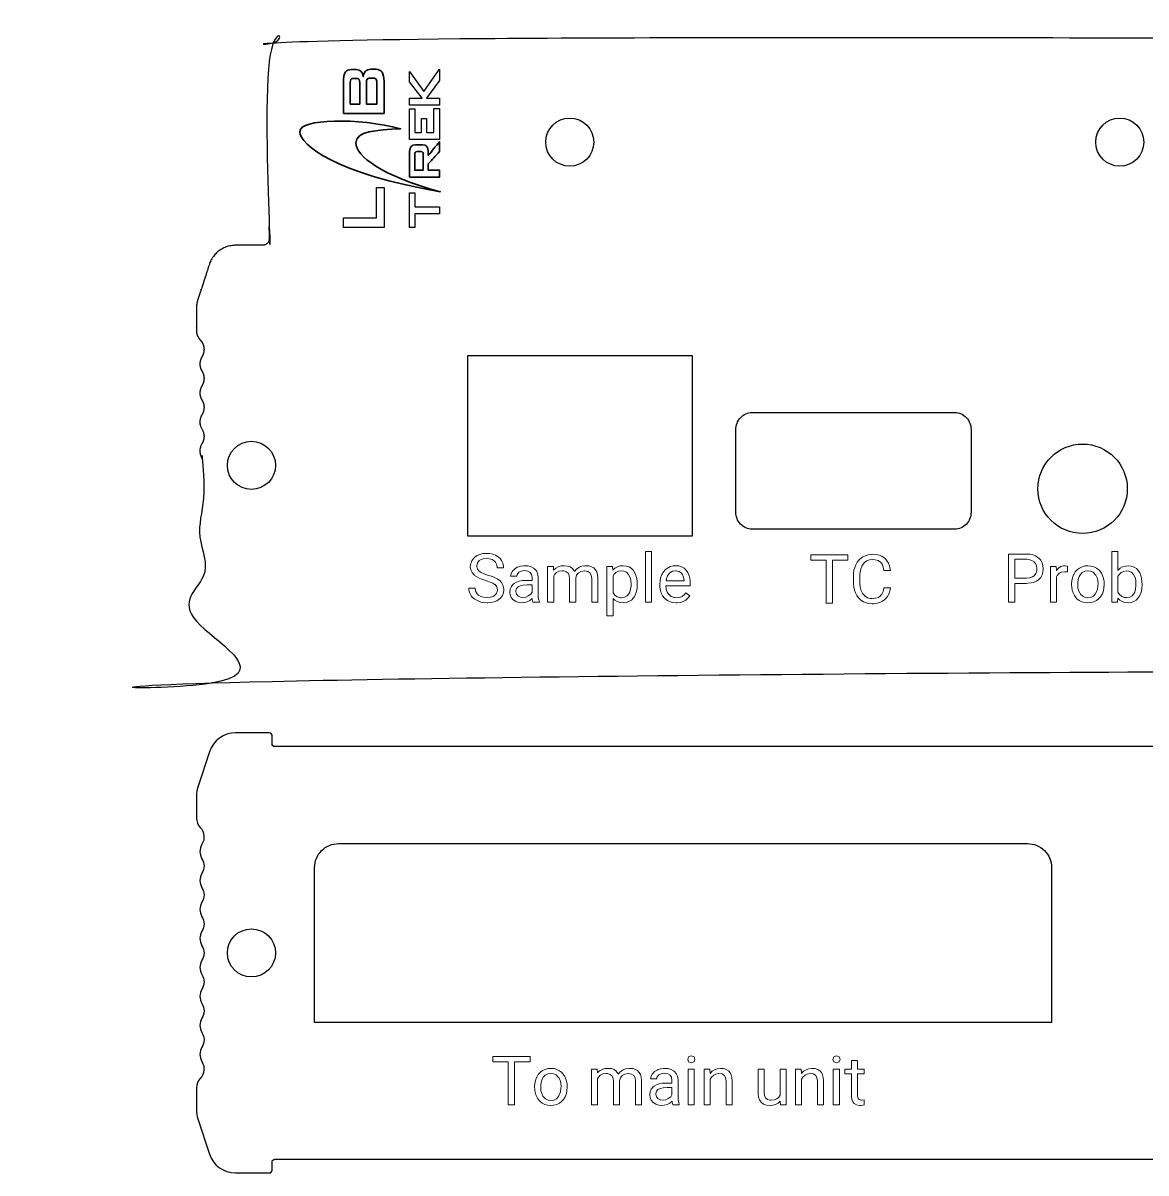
# Model space of a CAD drawing. Header units: millimetres. Extents: x -12 to 295, y 0 to 121.
# Drawn here: x -12.4 to 69.3, y 0.2 to 83.8 of the extents above; entities that cross this region are included whole.
import ezdxf

# ---------------------------------------------------------------- set-up
doc = ezdxf.new("R2010")
doc.units = ezdxf.units.MM
doc.layers.add('INCISIONI', color=3, linetype='Continuous')
doc.layers.add('TAGLIO', color=1, linetype='Continuous')

msp = doc.modelspace()

# ---------------------------------------------------------------- linework, layer by layer
at = {"layer": 'INCISIONI'}
for p, q in [((13.833, 77.264), (13.833, 77.264)), ((17.051, 74.49), (17.051, 74.49)), ((16.069, 74.262), (16.069, 74.262)), ((17.872, 72.628), (17.872, 72.628))]:
    msp.add_line(p, q, dxfattribs=at)
for points in [[(17.872, 77.852), (15.698, 77.852), (15.698, 78.362), (16.604, 78.362), (15.698, 79.566), (15.698, 80.299), (16.722, 78.859), (17.872, 80.476), (17.872, 79.663), (16.916, 78.362), (17.872, 78.362), (17.872, 77.852)], [(17.872, 75.374), (15.698, 75.374), (15.698, 77.598), (16.069, 77.598), (16.069, 75.88), (16.553, 75.88), (16.553, 76.882), (16.924, 76.882), (16.924, 75.88), (17.463, 75.88), (17.463, 77.619), (17.872, 77.619), (17.872, 75.374)], [(13.833, 68.977), (10.892, 68.977), (10.892, 69.661), (13.28, 69.661), (13.28, 71.867), (13.833, 71.867), (13.833, 68.977)], [(16.086, 70.478), (17.872, 70.478), (17.872, 69.972), (16.086, 69.972), (16.086, 68.974), (15.698, 68.974), (15.698, 71.48), (16.086, 71.48), (16.086, 70.478)]]:
    msp.add_lwpolyline(points, close=True, dxfattribs=at)
at = {"layer": 'INCISIONI', "color": 3, "lineweight": 0}
for points in [[(21.241, 43.291), (21.297, 43.273), (21.552, 43.189), (21.752, 43.102), (21.895, 43.015), (21.909, 43.003), (22.034, 42.835), (22.075, 42.614), (22.075, 42.579), (22.02, 42.37), (21.88, 42.208), (21.773, 42.144), (21.572, 42.08), (21.323, 42.059), (21.32, 42.059), (21.079, 42.08), (20.87, 42.141), (20.695, 42.245), (20.597, 42.341), (20.495, 42.524), (20.46, 42.745), (19.998, 42.745), (20.007, 42.603), (20.062, 42.391), (20.167, 42.199), (20.274, 42.071), (20.443, 41.935), (20.649, 41.821), (20.669, 41.813), (20.875, 41.74), (21.093, 41.696), (21.323, 41.682), (21.387, 41.682), (21.628, 41.705), (21.845, 41.755), (22.04, 41.833), (22.208, 41.94), (22.31, 42.03), (22.438, 42.202), (22.513, 42.396), (22.54, 42.62), (22.54, 42.664), (22.505, 42.887), (22.42, 43.085), (22.391, 43.131), (22.249, 43.291), (22.057, 43.43), (22.014, 43.453), (21.837, 43.541), (21.622, 43.622), (21.375, 43.7), (21.363, 43.7), (21.105, 43.785), (20.904, 43.875), (20.756, 43.97), (20.623, 44.127), (20.573, 44.333), (20.576, 44.377), (20.631, 44.589), (20.765, 44.749), (20.855, 44.807), (21.053, 44.877), (21.297, 44.9), (21.491, 44.885), (21.7, 44.827), (21.866, 44.717), (21.944, 44.635), (22.037, 44.447), (22.069, 44.217), (22.534, 44.217), (22.525, 44.339), (22.476, 44.554), (22.38, 44.755), (22.296, 44.868), (22.136, 45.019), (21.941, 45.138), (21.747, 45.216), (21.532, 45.263), (21.297, 45.277), (21.259, 45.277), (21.021, 45.257), (20.803, 45.205), (20.611, 45.123), (20.44, 45.01), (20.335, 44.911), (20.21, 44.737), (20.135, 44.543), (20.109, 44.325), (20.109, 44.287), (20.144, 44.072), (20.234, 43.88), (20.379, 43.712), (20.422, 43.674), (20.576, 43.564), (20.762, 43.465), (20.986, 43.372)], [(33.294, 45.423), (32.849, 45.423), (32.849, 41.731), (33.294, 41.731), (33.294, 41.731)], [(44.864, 45.158), (44.864, 44.781), (45.985, 44.781), (45.985, 41.659), (46.444, 41.659), (46.444, 44.781), (47.568, 44.781), (47.568, 45.158)], [(50.132, 42.498), (50.045, 42.303), (49.926, 42.164), (49.787, 42.074), (49.583, 42.01), (49.334, 41.987), (49.2, 41.996), (48.994, 42.054), (48.817, 42.164), (48.668, 42.324), (48.637, 42.37), (48.546, 42.547), (48.483, 42.751), (48.445, 42.977), (48.43, 43.23), (48.43, 43.573), (48.433, 43.686), (48.456, 43.933), (48.506, 44.15), (48.581, 44.339), (48.683, 44.502), (48.779, 44.609), (48.95, 44.731), (49.148, 44.804), (49.374, 44.83), (49.56, 44.816), (49.769, 44.752), (49.938, 44.641), (49.943, 44.635), (50.057, 44.484), (50.144, 44.284), (50.196, 44.034), (50.661, 44.034), (50.649, 44.13), (50.597, 44.36), (50.516, 44.563), (50.408, 44.743), (50.269, 44.897), (50.205, 44.949), (50.033, 45.062), (49.836, 45.144), (49.618, 45.19), (49.374, 45.208), (49.261, 45.202), (49.034, 45.17), (48.828, 45.106), (48.637, 45.01), (48.555, 44.955), (48.393, 44.813), (48.256, 44.641), (48.143, 44.441), (48.067, 44.255), (48.012, 44.046), (47.977, 43.822), (47.969, 43.581), (47.969, 43.244), (47.974, 43.053), (48.003, 42.817), (48.053, 42.6), (48.128, 42.399), (48.224, 42.219), (48.343, 42.054), (48.366, 42.028), (48.523, 41.876), (48.698, 41.76), (48.892, 41.676), (49.104, 41.627), (49.334, 41.609), (49.456, 41.615), (49.688, 41.644), (49.9, 41.702), (50.086, 41.792), (50.251, 41.914), (50.312, 41.969), (50.443, 42.132), (50.545, 42.318), (50.617, 42.53), (50.661, 42.768), (50.196, 42.768), (50.193, 42.751)], [(61.113, 43.178), (61.299, 43.262), (61.458, 43.372), (61.595, 43.523), (61.697, 43.706), (61.755, 43.915), (61.775, 44.156), (61.755, 44.38), (61.694, 44.589), (61.592, 44.772), (61.45, 44.932), (61.389, 44.984), (61.217, 45.089), (61.02, 45.164), (60.796, 45.21), (60.549, 45.225), (59.26, 45.225), (59.26, 41.725), (59.722, 41.725), (59.722, 43.096), (60.544, 43.096), (60.654, 43.099), (60.898, 43.125)], [(68.164, 41.699), (68.365, 41.766), (68.539, 41.879), (68.693, 42.042), (68.757, 42.135), (68.847, 42.318), (68.914, 42.521), (68.951, 42.748), (68.966, 42.998), (68.966, 43.035), (68.96, 43.21), (68.931, 43.448), (68.879, 43.663), (68.8, 43.851), (68.696, 44.017), (68.553, 44.168), (68.379, 44.284), (68.179, 44.351), (67.952, 44.374), (67.749, 44.357), (67.543, 44.296), (67.363, 44.191), (67.209, 44.04), (67.209, 45.42), (66.764, 45.42), (66.764, 41.725), (67.174, 41.725), (67.194, 42.028), (67.342, 41.874), (67.52, 41.766), (67.723, 41.699), (67.955, 41.679)], [(24.053, 44.02), (24.288, 43.985), (24.456, 43.883), (24.555, 43.735), (24.596, 43.512), (24.596, 43.308), (24.163, 43.308), (24.134, 43.308), (23.881, 43.291), (23.655, 43.247), (23.46, 43.18), (23.298, 43.085), (23.231, 43.029), (23.094, 42.87), (23.013, 42.675), (22.987, 42.452), (23.01, 42.263), (23.091, 42.068), (23.234, 41.9), (23.248, 41.888), (23.425, 41.775), (23.629, 41.705), (23.864, 41.682), (24.038, 41.696), (24.241, 41.755), (24.43, 41.856), (24.604, 42.004), (24.613, 41.929), (24.665, 41.731), (25.133, 41.731), (25.133, 41.769), (25.095, 41.874), (25.055, 42.086), (25.04, 42.338), (25.04, 43.535), (25.04, 43.578), (24.999, 43.805), (24.912, 43.997), (24.776, 44.156), (24.709, 44.209), (24.532, 44.304), (24.317, 44.36), (24.073, 44.38), (23.983, 44.377), (23.759, 44.342), (23.553, 44.272), (23.524, 44.261), (23.329, 44.139), (23.178, 43.988), (23.08, 43.816), (23.039, 43.61), (23.486, 43.61), (23.51, 43.729), (23.646, 43.901), (23.817, 43.988), (24.047, 44.02)], [(26.504, 44.296), (26.324, 44.191), (26.167, 44.043), (26.155, 44.331), (25.734, 44.331), (25.734, 41.731), (26.178, 41.731), (26.178, 43.631), (26.234, 43.735), (26.373, 43.883), (26.553, 43.973), (26.777, 44.002), (26.893, 43.994), (27.085, 43.938), (27.224, 43.828), (27.305, 43.66), (27.331, 43.433), (27.331, 41.731), (27.779, 41.731), (27.779, 43.456), (27.782, 43.468), (27.843, 43.686), (27.97, 43.854), (27.973, 43.86), (28.156, 43.968), (28.38, 44.002), (28.409, 44.002), (28.647, 43.965), (28.807, 43.866), (28.813, 43.86), (28.905, 43.689), (28.935, 43.448), (28.935, 41.731), (29.379, 41.731), (29.379, 43.474), (29.379, 43.491), (29.356, 43.726), (29.3, 43.927), (29.208, 44.089), (29.086, 44.217), (28.926, 44.307), (28.734, 44.362), (28.511, 44.38), (28.441, 44.377), (28.214, 44.342), (28.02, 44.264), (28.008, 44.258), (27.825, 44.127), (27.68, 43.962), (27.657, 44.008), (27.535, 44.171), (27.375, 44.287), (27.177, 44.357), (26.939, 44.38), (26.71, 44.36)], [(31.824, 41.885), (31.975, 42.045), (32.039, 42.138), (32.129, 42.321), (32.193, 42.527), (32.234, 42.754), (32.245, 43.003), (32.245, 43.044), (32.239, 43.221), (32.21, 43.459), (32.158, 43.674), (32.077, 43.863), (31.975, 44.026), (31.836, 44.174), (31.659, 44.287), (31.458, 44.357), (31.232, 44.38), (31.017, 44.36), (30.808, 44.299), (30.631, 44.191), (30.477, 44.043), (30.456, 44.331), (30.05, 44.331), (30.05, 40.729), (30.494, 40.729), (30.494, 41.984), (30.616, 41.871), (30.796, 41.766), (31.002, 41.702), (31.24, 41.682), (31.447, 41.702), (31.647, 41.769)], [(34.45, 41.847), (34.641, 41.755), (34.85, 41.699), (35.083, 41.682), (35.164, 41.685), (35.391, 41.714), (35.594, 41.778), (35.774, 41.879), (35.931, 42.013), (36.064, 42.184), (35.791, 42.396), (35.684, 42.274), (35.507, 42.141), (35.338, 42.074), (35.109, 42.045), (34.926, 42.065), (34.728, 42.144), (34.563, 42.283), (34.554, 42.292), (34.438, 42.463), (34.365, 42.669), (34.336, 42.905), (36.096, 42.905), (36.096, 43.088), (36.093, 43.247), (36.064, 43.488), (36.006, 43.7), (35.925, 43.886), (35.817, 44.046), (35.809, 44.055), (35.655, 44.197), (35.472, 44.299), (35.266, 44.36), (35.028, 44.38), (34.865, 44.368), (34.653, 44.31), (34.455, 44.209), (34.304, 44.092), (34.159, 43.927), (34.04, 43.732), (34.023, 43.695), (33.95, 43.491), (33.906, 43.273), (33.892, 43.041), (33.892, 42.96), (33.898, 42.812), (33.933, 42.582), (33.997, 42.376), (34.095, 42.193), (34.223, 42.03), (34.281, 41.975)], [(60.997, 43.567), (60.796, 43.497), (60.549, 43.474), (59.722, 43.474), (59.722, 44.847), (60.576, 44.847), (60.738, 44.833), (60.947, 44.769), (61.116, 44.653), (61.188, 44.572), (61.281, 44.383), (61.313, 44.153), (61.305, 44.017), (61.241, 43.808), (61.116, 43.648)], [(63.55, 43.927), (63.55, 44.342), (63.352, 44.374), (63.25, 44.368), (63.047, 44.313), (62.876, 44.2), (62.733, 44.026), (62.725, 44.328), (62.295, 44.328), (62.295, 41.725), (62.739, 41.725), (62.739, 43.573), (62.792, 43.674), (62.925, 43.825), (63.105, 43.915), (63.332, 43.944)], [(64.604, 44.304), (64.409, 44.209), (64.258, 44.095), (64.11, 43.933), (63.991, 43.738), (63.976, 43.703), (63.901, 43.5), (63.854, 43.282), (63.84, 43.05), (63.84, 43.018), (63.849, 42.829), (63.886, 42.603), (63.953, 42.396), (64.046, 42.21), (64.171, 42.045), (64.232, 41.981), (64.398, 41.85), (64.586, 41.755), (64.795, 41.696), (65.025, 41.679), (65.24, 41.696), (65.455, 41.752), (65.646, 41.847), (65.8, 41.961), (65.945, 42.123), (66.065, 42.318), (66.076, 42.344), (66.149, 42.544), (66.192, 42.762), (66.207, 42.998), (66.207, 43.029), (66.198, 43.224), (66.163, 43.451), (66.096, 43.657), (66.004, 43.843), (65.882, 44.008), (65.818, 44.072), (65.649, 44.206), (65.46, 44.299), (65.251, 44.357), (65.022, 44.374), (64.819, 44.36)], [(31.458, 43.898), (31.615, 43.747), (31.647, 43.7), (31.734, 43.517), (31.784, 43.302), (31.801, 43.053), (31.798, 42.902), (31.766, 42.664), (31.705, 42.46), (31.615, 42.301), (31.505, 42.181), (31.322, 42.08), (31.104, 42.045), (30.999, 42.051), (30.796, 42.109), (30.628, 42.225), (30.494, 42.402), (30.494, 43.642), (30.552, 43.732), (30.7, 43.88), (30.883, 43.97), (31.101, 44.002), (31.269, 43.982)], [(34.461, 43.654), (34.577, 43.819), (34.627, 43.869), (34.813, 43.976), (35.028, 44.014), (35.091, 44.011), (35.303, 43.956), (35.472, 43.828), (35.536, 43.738), (35.617, 43.543), (35.652, 43.302), (35.652, 43.268), (34.351, 43.268), (34.383, 43.445)], [(65.214, 43.985), (65.402, 43.898), (65.562, 43.744), (65.6, 43.692), (65.69, 43.506), (65.745, 43.294), (65.763, 43.05), (65.76, 42.91), (65.725, 42.675), (65.661, 42.475), (65.562, 42.309), (65.429, 42.17), (65.243, 42.074), (65.025, 42.042), (64.836, 42.065), (64.647, 42.152), (64.49, 42.303), (64.453, 42.356), (64.36, 42.539), (64.305, 42.754), (64.287, 42.998), (64.293, 43.149), (64.328, 43.384), (64.392, 43.584), (64.49, 43.747), (64.618, 43.877), (64.804, 43.976), (65.022, 44.008)], [(68.376, 43.7), (68.458, 43.52), (68.504, 43.302), (68.521, 43.047), (68.519, 42.91), (68.49, 42.666), (68.431, 42.463), (68.344, 42.303), (68.246, 42.193), (68.066, 42.091), (67.845, 42.057), (67.682, 42.071), (67.493, 42.144), (67.334, 42.274), (67.209, 42.463), (67.209, 43.59), (67.296, 43.735), (67.444, 43.88), (67.624, 43.968), (67.842, 43.997), (68.002, 43.982), (68.196, 43.901), (68.347, 43.75)], [(24.503, 42.318), (24.326, 42.179), (24.146, 42.1), (23.928, 42.068), (23.756, 42.091), (23.57, 42.187), (23.48, 42.298), (23.431, 42.513), (23.431, 42.556), (23.478, 42.713), (23.579, 42.835), (23.742, 42.922), (23.965, 42.974), (24.247, 42.992), (24.596, 42.992), (24.596, 42.457)], [(21.747, 8.687), (21.747, 8.31), (22.871, 8.31), (22.871, 5.188), (23.329, 5.188), (23.329, 8.31), (24.453, 8.31), (24.453, 8.687)], [(35.986, 8.661), (35.919, 8.478), (35.986, 8.298), (36.18, 8.226), (36.378, 8.298), (36.445, 8.478), (36.378, 8.661), (36.18, 8.734)], [(46.54, 8.661), (46.473, 8.478), (46.54, 8.298), (46.734, 8.226), (46.932, 8.298), (46.999, 8.478), (46.932, 8.661), (46.734, 8.734)], [(48.32, 5.612), (48.268, 5.83), (48.268, 7.444), (48.753, 7.444), (48.753, 7.787), (48.268, 7.787), (48.268, 8.417), (47.823, 8.417), (47.823, 7.787), (47.35, 7.787), (47.35, 7.444), (47.823, 7.444), (47.823, 5.83), (47.829, 5.711), (47.876, 5.49), (47.974, 5.319), (48.015, 5.275), (48.192, 5.173), (48.425, 5.139), (48.541, 5.144), (48.764, 5.188), (48.764, 5.545), (48.555, 5.516), (48.523, 5.516), (48.332, 5.595)], [(25.548, 7.764), (25.354, 7.671), (25.203, 7.555), (25.055, 7.395), (24.935, 7.198), (24.918, 7.163), (24.845, 6.962), (24.799, 6.745), (24.784, 6.512), (24.784, 6.48), (24.793, 6.292), (24.831, 6.062), (24.895, 5.856), (24.991, 5.67), (25.113, 5.507), (25.174, 5.443), (25.342, 5.31), (25.531, 5.214), (25.74, 5.159), (25.969, 5.139), (26.184, 5.156), (26.396, 5.211), (26.591, 5.307), (26.742, 5.42), (26.89, 5.583), (27.006, 5.777), (27.021, 5.804), (27.093, 6.007), (27.137, 6.225), (27.151, 6.457), (27.151, 6.489), (27.143, 6.684), (27.105, 6.91), (27.041, 7.119), (26.948, 7.302), (26.823, 7.468), (26.762, 7.534), (26.594, 7.665), (26.405, 7.761), (26.196, 7.816), (25.964, 7.837), (25.76, 7.819)], [(32.274, 7.671), (32.118, 7.764), (31.926, 7.816), (31.699, 7.837), (31.63, 7.834), (31.406, 7.799), (31.209, 7.72), (31.2, 7.715), (31.017, 7.584), (30.872, 7.418), (30.845, 7.465), (30.726, 7.627), (30.564, 7.744), (30.366, 7.813), (30.128, 7.837), (29.899, 7.816), (29.693, 7.752), (29.512, 7.648), (29.356, 7.5), (29.344, 7.787), (28.926, 7.787), (28.926, 5.188), (29.37, 5.188), (29.37, 7.084), (29.425, 7.189), (29.562, 7.34), (29.742, 7.427), (29.968, 7.459), (30.082, 7.45), (30.276, 7.395), (30.413, 7.285), (30.494, 7.116), (30.523, 6.89), (30.523, 5.188), (30.97, 5.188), (30.97, 6.913), (30.97, 6.925), (31.031, 7.142), (31.159, 7.311), (31.162, 7.317), (31.345, 7.421), (31.569, 7.459), (31.601, 7.459), (31.839, 7.421), (31.998, 7.322), (32.001, 7.317), (32.094, 7.142), (32.123, 6.904), (32.123, 5.188), (32.571, 5.188), (32.571, 6.93), (32.568, 6.948), (32.544, 7.183), (32.489, 7.383), (32.399, 7.546)], [(33.938, 7.799), (33.732, 7.729), (33.703, 7.715), (33.509, 7.595), (33.358, 7.444), (33.259, 7.273), (33.218, 7.067), (33.665, 7.067), (33.686, 7.186), (33.825, 7.357), (33.997, 7.444), (34.226, 7.476), (34.232, 7.476), (34.464, 7.442), (34.635, 7.34), (34.734, 7.192), (34.775, 6.968), (34.775, 6.765), (34.342, 6.765), (34.313, 6.762), (34.058, 6.747), (33.834, 6.704), (33.639, 6.634), (33.474, 6.541), (33.41, 6.486), (33.273, 6.326), (33.192, 6.132), (33.166, 5.908), (33.186, 5.719), (33.27, 5.525), (33.413, 5.356), (33.427, 5.345), (33.604, 5.229), (33.808, 5.162), (34.043, 5.139), (34.217, 5.153), (34.421, 5.211), (34.609, 5.313), (34.781, 5.461), (34.792, 5.385), (34.845, 5.188), (35.309, 5.188), (35.309, 5.226), (35.274, 5.33), (35.234, 5.539), (35.219, 5.795), (35.219, 6.991), (35.216, 7.035), (35.179, 7.262), (35.091, 7.453), (34.955, 7.613), (34.888, 7.665), (34.708, 7.758), (34.496, 7.816), (34.252, 7.837), (34.159, 7.834)], [(35.954, 7.787), (35.954, 5.188), (36.398, 5.188), (36.398, 7.787)], [(37.545, 7.462), (37.531, 7.787), (37.11, 7.787), (37.11, 5.188), (37.554, 5.188), (37.554, 7.041), (37.65, 7.192), (37.81, 7.343), (37.967, 7.424), (38.19, 7.459), (38.417, 7.427), (38.582, 7.322), (38.585, 7.322), (38.678, 7.151), (38.71, 6.907), (38.71, 5.188), (39.154, 5.188), (39.154, 6.904), (39.154, 6.916), (39.134, 7.16), (39.082, 7.366), (38.998, 7.534), (38.878, 7.665), (38.727, 7.761), (38.542, 7.816), (38.324, 7.837), (38.298, 7.837), (38.077, 7.807), (37.877, 7.738), (37.699, 7.622)], [(42.393, 5.618), (42.198, 5.542), (41.96, 5.516), (41.893, 5.519), (41.713, 5.571), (41.582, 5.685), (41.504, 5.865), (41.478, 6.109), (41.478, 7.787), (41.033, 7.787), (41.033, 6.094), (41.039, 5.972), (41.074, 5.737), (41.147, 5.539), (41.254, 5.382), (41.28, 5.353), (41.443, 5.234), (41.646, 5.162), (41.887, 5.139), (42.102, 5.153), (42.317, 5.211), (42.5, 5.307), (42.648, 5.443), (42.657, 5.188), (43.081, 5.188), (43.081, 7.787), (42.636, 7.787), (42.636, 5.897), (42.541, 5.743)], [(44.19, 7.462), (44.176, 7.787), (43.755, 7.787), (43.755, 5.188), (44.199, 5.188), (44.199, 7.041), (44.295, 7.192), (44.454, 7.343), (44.614, 7.424), (44.835, 7.459), (45.061, 7.427), (45.23, 7.322), (45.23, 7.322), (45.323, 7.151), (45.355, 6.907), (45.355, 5.188), (45.799, 5.188), (45.799, 6.904), (45.799, 6.916), (45.782, 7.16), (45.727, 7.366), (45.642, 7.534), (45.523, 7.665), (45.372, 7.761), (45.186, 7.816), (44.969, 7.837), (44.942, 7.837), (44.722, 7.807), (44.524, 7.738), (44.347, 7.622)], [(46.511, 7.787), (46.511, 5.188), (46.955, 5.188), (46.955, 7.787)], [(26.158, 7.444), (26.347, 7.357), (26.504, 7.206), (26.541, 7.151), (26.634, 6.968), (26.69, 6.753), (26.707, 6.512), (26.701, 6.373), (26.669, 6.138), (26.605, 5.934), (26.507, 5.769), (26.373, 5.629), (26.187, 5.534), (25.969, 5.502), (25.781, 5.525), (25.589, 5.612), (25.432, 5.763), (25.394, 5.818), (25.304, 6.001), (25.249, 6.213), (25.232, 6.457), (25.237, 6.608), (25.269, 6.843), (25.336, 7.044), (25.432, 7.209), (25.563, 7.34), (25.749, 7.439), (25.964, 7.471)], [(34.775, 5.914), (34.682, 5.775), (34.505, 5.635), (34.325, 5.557), (34.107, 5.525), (33.936, 5.548), (33.75, 5.644), (33.66, 5.754), (33.61, 5.969), (33.61, 6.013), (33.654, 6.17), (33.758, 6.292), (33.921, 6.379), (34.145, 6.431), (34.426, 6.448), (34.775, 6.448)]]:
    msp.add_lwpolyline(points, close=True, dxfattribs=at)
at = {"layer": 'INCISIONI', "lineweight": 35}
for points, knots in [([(12.881, 80.466), (13.007, 80.466), (13.132, 80.466), (13.257, 80.466), (13.641, 80.466), (13.833, 80.178), (13.833, 79.6), (13.833, 78.821), (13.833, 78.042), (13.833, 77.264), (12.853, 77.264), (11.873, 77.264), (10.892, 77.264), (10.892, 78.103), (10.892, 78.943), (10.892, 79.783), (10.892, 80.223), (11.082, 80.444), (11.462, 80.444), (11.582, 80.444), (11.702, 80.444), (11.821, 80.444), (12.11, 80.444), (12.275, 80.274), (12.317, 79.936), (12.363, 80.29), (12.551, 80.466), (12.881, 80.466)], [0, 0, 0, 0, 1, 1, 1, 2, 2, 2, 3, 3, 3, 4, 4, 4, 5, 5, 5, 6, 6, 6, 7, 7, 7, 8, 8, 8, 9, 9, 9, 9]), ([(11.861, 79.811), (11.768, 79.811), (11.675, 79.811), (11.582, 79.811), (11.441, 79.811), (11.371, 79.707), (11.371, 79.498), (11.371, 78.977), (11.371, 78.457), (11.371, 77.936), (11.605, 77.936), (11.838, 77.936), (12.072, 77.936), (12.072, 78.457), (12.072, 78.977), (12.072, 79.498), (12.072, 79.707), (12.002, 79.811), (11.861, 79.811)], [0, 0, 0, 0, 1, 1, 1, 2, 2, 2, 3, 3, 3, 4, 4, 4, 5, 5, 5, 6, 6, 6, 6]), ([(13.041, 79.828), (12.967, 79.828), (12.893, 79.828), (12.819, 79.828), (12.708, 79.828), (12.634, 79.798), (12.596, 79.737), (12.57, 79.691), (12.556, 79.612), (12.556, 79.498), (12.556, 78.977), (12.556, 78.457), (12.556, 77.936), (12.805, 77.936), (13.054, 77.936), (13.303, 77.936), (13.303, 78.457), (13.303, 78.977), (13.303, 79.498), (13.303, 79.612), (13.29, 79.691), (13.263, 79.737), (13.225, 79.798), (13.151, 79.828), (13.041, 79.828)], [0, 0, 0, 0, 1, 1, 1, 2, 2, 2, 3, 3, 3, 4, 4, 4, 5, 5, 5, 6, 6, 6, 7, 7, 7, 8, 8, 8, 8]), ([(11.789, 75.097), (11.789, 74.199), (13.616, 72.712), (17.921, 71.566), (10.364, 72.867), (7.7, 74.973), (7.7, 75.933), (7.7, 76.893), (11.975, 76.955), (15.041, 76.15), (13.244, 76.026), (11.789, 75.995), (11.789, 75.097)], [0, 0, 0, 0, 1, 1, 1, 2, 2, 2, 3, 3, 3, 4, 4, 4, 4]), ([(16.629, 74.978), (16.91, 74.978), (17.051, 74.815), (17.051, 74.49), (17.051, 74.394), (17.051, 74.299), (17.051, 74.203), (17.324, 74.537), (17.598, 74.871), (17.872, 75.206), (17.872, 74.964), (17.872, 74.723), (17.872, 74.481), (17.598, 74.189), (17.324, 73.897), (17.051, 73.605), (17.051, 73.445), (17.051, 73.285), (17.051, 73.125), (17.324, 73.125), (17.598, 73.125), (17.872, 73.125), (17.872, 72.959), (17.872, 72.793), (17.872, 72.628), (17.147, 72.628), (16.423, 72.628), (15.698, 72.628), (15.698, 73.248), (15.698, 73.869), (15.698, 74.49), (15.698, 74.815), (15.839, 74.978), (16.12, 74.978), (16.289, 74.978), (16.459, 74.978), (16.629, 74.978)], [0, 0, 0, 0, 1, 1, 1, 2, 2, 2, 3, 3, 3, 4, 4, 4, 5, 5, 5, 6, 6, 6, 7, 7, 7, 8, 8, 8, 9, 9, 9, 10, 10, 10, 11, 11, 11, 12, 12, 12, 12]), ([(16.243, 74.49), (16.17, 74.49), (16.12, 74.468), (16.095, 74.426), (16.077, 74.395), (16.069, 74.341), (16.069, 74.262), (16.069, 73.883), (16.069, 73.504), (16.069, 73.125), (16.273, 73.125), (16.476, 73.125), (16.68, 73.125), (16.68, 73.504), (16.68, 73.883), (16.68, 74.262), (16.68, 74.341), (16.671, 74.395), (16.654, 74.426), (16.629, 74.468), (16.579, 74.49), (16.506, 74.49), (16.418, 74.49), (16.331, 74.49), (16.243, 74.49), (16.331, 74.49), (16.418, 74.49), (16.506, 74.49)], [0, 0, 0, 0, 1, 1, 1, 2, 2, 2, 3, 3, 3, 4, 4, 4, 5, 5, 5, 6, 6, 6, 7, 7, 7, 8, 8, 8, 9, 9, 9, 9])]:
    msp.add_open_spline(points, degree=3, knots=knots, dxfattribs=at)
at = {"layer": 'TAGLIO'}
msp.add_lwpolyline([(19.935, 59.659), (36.249, 59.659), (36.249, 46.523), (19.935, 46.523)], close=True, dxfattribs=at)
for points in [[(40.611, 47.024, -0.414214), (39.425, 48.276), (39.425, 54.269, -0.414214), (40.611, 55.521), (55.339, 55.521, -0.414214), (56.525, 54.269), (56.525, 48.276, -0.414214), (55.339, 47.024)], [(10.534, 24.178), (60.634, 24.178, -0.414214), (62.384, 22.428), (62.384, 11.178), (8.784, 11.178), (8.784, 22.428, -0.414214)]]:
    msp.add_lwpolyline(points, format="xyb", close=True, dxfattribs=at)
for centre, radius in [((27.341, 75.173), 1.75), ((67.341, 75.173), 1.75), ((4.191, 51.673), 1.75), ((64.642, 49.973), 3.25), ((4.191, 16.228), 1.75)]:
    msp.add_circle(centre, radius, dxfattribs=at)
at = {"layer": 'TAGLIO', "lineweight": 25}
msp.add_rational_spline([(89.191, 35.673), (89.08, 35.673), (88.991, 35.762), (88.991, 35.873), (88.991, 35.873), (88.991, 36.473), (88.991, 36.473), (88.991, 36.583), (88.901, 36.673), (88.791, 36.673), (88.791, 36.673), (5.891, 36.673), (5.891, 36.673), (5.78, 36.673), (5.691, 36.583), (5.691, 36.473), (5.691, 36.473), (5.691, 35.873), (5.691, 35.873), (5.691, 35.762), (5.601, 35.673), (5.491, 35.673), (5.491, 35.673), (3.036, 35.673), (3.036, 35.673), (2.172, 35.673), (1.406, 36.227), (1.136, 37.048), (1.136, 37.048), (0.291, 39.618), (0.291, 39.618), (0.225, 39.82), (0.191, 40.031), (0.191, 40.243), (0.191, 40.243), (0.191, 41.867), (0.191, 41.867), (0.191, 42.123), (0.289, 42.369), (0.466, 42.555), (0.779, 42.885), (0.83, 43.384), (0.591, 43.771), (0.391, 44.094), (0.391, 44.502), (0.591, 44.824), (0.791, 45.147), (0.791, 45.555), (0.591, 45.878), (0.391, 46.201), (0.391, 46.609), (0.591, 46.932), (0.791, 47.254), (0.791, 47.662), (0.591, 47.985), (0.391, 48.308), (0.391, 48.716), (0.591, 49.039), (0.791, 49.361), (0.791, 49.77), (0.591, 50.092), (0.391, 50.415), (0.391, 50.823), (0.591, 51.146), (0.791, 51.469), (0.791, 51.877), (0.591, 52.199), (0.391, 52.522), (0.391, 52.93), (0.591, 53.253), (0.791, 53.576), (0.791, 53.984), (0.591, 54.306), (0.391, 54.629), (0.391, 55.037), (0.591, 55.36), (0.791, 55.683), (0.791, 56.091), (0.591, 56.414), (0.391, 56.736), (0.391, 57.144), (0.591, 57.467), (0.791, 57.79), (0.791, 58.198), (0.591, 58.521), (0.391, 58.843), (0.391, 59.252), (0.591, 59.574), (0.83, 59.961), (0.779, 60.46), (0.466, 60.79), (0.289, 60.976), (0.191, 61.222), (0.191, 61.479), (0.191, 61.479), (0.191, 63.102), (0.191, 63.102), (0.191, 63.314), (0.225, 63.525), (0.291, 63.727), (0.291, 63.727), (1.136, 66.297), (1.136, 66.297), (1.406, 67.118), (2.172, 67.673), (3.036, 67.673), (3.036, 67.673), (4.273, 67.673), (4.991, 67.673), (5.284, 67.673), (5.491, 67.88), (5.491, 68.173), (5.491, 72.673), (5.491, 77.173), (5.491, 81.673), (5.491, 82.258), (5.905, 82.673), (6.491, 82.673), (33.724, 82.673), (60.958, 82.673), (88.191, 82.673), (88.777, 82.673), (89.191, 82.258), (89.191, 81.673), (89.191, 77.173), (89.191, 72.673), (89.191, 68.173), (89.191, 67.88), (89.398, 67.673), (89.691, 67.673), (90.409, 67.673), (91.646, 67.673), (91.646, 67.673), (92.51, 67.673), (93.276, 67.118), (93.546, 66.297), (93.546, 66.297), (94.391, 63.727), (94.391, 63.727), (94.457, 63.525), (94.491, 63.314), (94.491, 63.102), (94.491, 63.102), (94.491, 61.479), (94.491, 61.479), (94.491, 61.222), (94.392, 60.976), (94.216, 60.79), (93.903, 60.46), (93.851, 59.961), (94.091, 59.574), (94.291, 59.252), (94.291, 58.843), (94.091, 58.521), (93.891, 58.198), (93.891, 57.79), (94.091, 57.467), (94.291, 57.144), (94.291, 56.736), (94.091, 56.414), (93.891, 56.091), (93.891, 55.683), (94.091, 55.36), (94.291, 55.037), (94.291, 54.629), (94.091, 54.306), (93.891, 53.984), (93.891, 53.576), (94.091, 53.253), (94.291, 52.93), (94.291, 52.522), (94.091, 52.199), (93.891, 51.877), (93.891, 51.469), (94.091, 51.146), (94.291, 50.823), (94.291, 50.415), (94.091, 50.092), (93.891, 49.77), (93.891, 49.361), (94.091, 49.039), (94.291, 48.716), (94.291, 48.308), (94.091, 47.985), (93.891, 47.662), (93.891, 47.254), (94.091, 46.932), (94.291, 46.609), (94.291, 46.201), (94.091, 45.878), (93.891, 45.555), (93.891, 45.147), (94.091, 44.824), (94.291, 44.502), (94.291, 44.094), (94.091, 43.771), (93.851, 43.384), (93.903, 42.885), (94.216, 42.555), (94.392, 42.369), (94.491, 42.123), (94.491, 41.867), (94.491, 41.867), (94.491, 40.243), (94.491, 40.243), (94.491, 40.031), (94.457, 39.82), (94.391, 39.618), (94.391, 39.618), (93.546, 37.048), (93.546, 37.048), (93.276, 36.227), (92.51, 35.673), (91.646, 35.673), (91.646, 35.673), (89.191, 35.673), (89.191, 35.673)], [1, 1, 1, 1, 1, 1, 1, 1, 1, 1, 1, 1, 1, 1, 1, 1, 1, 1, 1, 1, 1, 1, 1, 1, 1, 1, 1, 1, 1, 1, 1, 1, 1, 1, 1, 1, 1, 1, 1, 1, 1, 1, 1, 1, 1, 1, 1, 1, 1, 1, 1, 1, 1, 1, 1, 1, 1, 1, 1, 1, 1, 1, 1, 1, 1, 1, 1, 1, 1, 1, 1, 1, 1, 1, 1, 1, 1, 1, 1, 1, 1, 1, 1, 1, 1, 1, 1, 1, 1, 1, 1, 1, 1, 1, 1, 1, 1, 1, 1, 1, 1, 1, 1, 1, 1, 1, 1, 1, 1, 0.804737854124, 0.804737854124, 1, 1, 1, 1, 0.804737854124, 0.804737854124, 1, 1, 1, 1, 0.804737854124, 0.804737854124, 1, 1, 1, 1, 0.804737854124, 0.804737854124, 1, 1, 1, 1, 1, 1, 1, 1, 1, 1, 1, 1, 1, 1, 1, 1, 1, 1, 1, 1, 1, 1, 1, 1, 1, 1, 1, 1, 1, 1, 1, 1, 1, 1, 1, 1, 1, 1, 1, 1, 1, 1, 1, 1, 1, 1, 1, 1, 1, 1, 1, 1, 1, 1, 1, 1, 1, 1, 1, 1, 1, 1, 1, 1, 1, 1, 1, 1, 1, 1, 1, 1, 1, 1, 1, 1, 1, 1, 1, 1, 1, 1, 1, 1, 1, 1, 1, 1], degree=3, knots=[0, 0, 0, 0, 1, 1, 1, 2, 2, 2, 3, 3, 3, 4, 4, 4, 5, 5, 5, 6, 6, 6, 7, 7, 7, 8, 8, 8, 9, 9, 9, 10, 10, 10, 11, 11, 11, 12, 12, 12, 13, 13, 13, 14, 14, 14, 15, 15, 15, 16, 16, 16, 17, 17, 17, 18, 18, 18, 19, 19, 19, 20, 20, 20, 21, 21, 21, 22, 22, 22, 23, 23, 23, 24, 24, 24, 25, 25, 25, 26, 26, 26, 27, 27, 27, 28, 28, 28, 29, 29, 29, 30, 30, 30, 31, 31, 31, 32, 32, 32, 33, 33, 33, 34, 34, 34, 35, 35, 35, 35.709875, 35.709875, 35.709875, 37.280672, 37.280672, 37.280672, 38.280672, 38.280672, 38.280672, 39.851468, 39.851468, 39.851468, 40.851468, 40.851468, 40.851468, 42.422264, 42.422264, 42.422264, 43.422264, 43.422264, 43.422264, 44.993061, 44.993061, 44.993061, 45.702936, 45.702936, 45.702936, 46.702936, 46.702936, 46.702936, 47.702936, 47.702936, 47.702936, 48.702936, 48.702936, 48.702936, 49.702936, 49.702936, 49.702936, 50.702936, 50.702936, 50.702936, 51.702936, 51.702936, 51.702936, 52.702936, 52.702936, 52.702936, 53.702936, 53.702936, 53.702936, 54.702936, 54.702936, 54.702936, 55.702936, 55.702936, 55.702936, 56.702936, 56.702936, 56.702936, 57.702936, 57.702936, 57.702936, 58.702936, 58.702936, 58.702936, 59.702936, 59.702936, 59.702936, 60.702936, 60.702936, 60.702936, 61.702936, 61.702936, 61.702936, 62.702936, 62.702936, 62.702936, 63.702936, 63.702936, 63.702936, 64.702936, 64.702936, 64.702936, 65.702936, 65.702936, 65.702936, 66.702936, 66.702936, 66.702936, 67.702936, 67.702936, 67.702936, 68.702936, 68.702936, 68.702936, 69.702936, 69.702936, 69.702936, 70.702936, 70.702936, 70.702936, 71.702936, 71.702936, 71.702936, 72.702936, 72.702936, 72.702936, 73.702936, 73.702936, 73.702936, 73.702936], dxfattribs=at)
msp.add_open_spline([(88.991, 0.428), (88.991, 0.428), (88.991, 1.028), (88.991, 1.028), (88.991, 1.138), (88.901, 1.228), (88.791, 1.228), (88.791, 1.228), (5.891, 1.228), (5.891, 1.228), (5.78, 1.228), (5.691, 1.138), (5.691, 1.028), (5.691, 1.028), (5.691, 0.428), (5.691, 0.428), (5.691, 0.317), (5.601, 0.228), (5.491, 0.228), (5.491, 0.228), (3.036, 0.228), (3.036, 0.228), (2.172, 0.228), (1.406, 0.782), (1.136, 1.603), (1.136, 1.603), (0.291, 4.173), (0.291, 4.173), (0.225, 4.375), (0.191, 4.586), (0.191, 4.798), (0.191, 4.798), (0.191, 6.422), (0.191, 6.422), (0.191, 6.678), (0.289, 6.925), (0.466, 7.11), (0.779, 7.44), (0.83, 7.939), (0.591, 8.326), (0.391, 8.649), (0.391, 9.057), (0.591, 9.379), (0.791, 9.702), (0.791, 10.11), (0.591, 10.433), (0.391, 10.756), (0.391, 11.164), (0.591, 11.487), (0.791, 11.809), (0.791, 12.217), (0.591, 12.54), (0.391, 12.863), (0.391, 13.271), (0.591, 13.594), (0.791, 13.916), (0.791, 14.325), (0.591, 14.647), (0.391, 14.97), (0.391, 15.378), (0.591, 15.701), (0.791, 16.024), (0.791, 16.432), (0.591, 16.754), (0.391, 17.077), (0.391, 17.485), (0.591, 17.808), (0.791, 18.131), (0.791, 18.539), (0.591, 18.862), (0.391, 19.184), (0.391, 19.592), (0.591, 19.915), (0.791, 20.238), (0.791, 20.646), (0.591, 20.969), (0.391, 21.291), (0.391, 21.7), (0.591, 22.022), (0.791, 22.345), (0.791, 22.753), (0.591, 23.076), (0.391, 23.399), (0.391, 23.807), (0.591, 24.129), (0.83, 24.516), (0.779, 25.015), (0.466, 25.345), (0.289, 25.531), (0.191, 25.777), (0.191, 26.034), (0.191, 26.034), (0.191, 27.657), (0.191, 27.657), (0.191, 27.869), (0.225, 28.08), (0.291, 28.282), (0.291, 28.282), (1.136, 30.852), (1.136, 30.852), (1.406, 31.673), (2.172, 32.228), (3.036, 32.228), (3.036, 32.228), (5.491, 32.228), (5.491, 32.228), (5.601, 32.228), (5.691, 32.138), (5.691, 32.028), (5.691, 32.028), (5.691, 31.428), (5.691, 31.428), (5.691, 31.317), (5.78, 31.228), (5.891, 31.228), (5.891, 31.228), (88.791, 31.228), (88.791, 31.228), (88.901, 31.228), (88.991, 31.317), (88.991, 31.428), (88.991, 31.428), (88.991, 32.028), (88.991, 32.028), (88.991, 32.138), (89.08, 32.228), (89.191, 32.228), (89.191, 32.228), (91.646, 32.228), (91.646, 32.228), (92.51, 32.228), (93.276, 31.673), (93.546, 30.852), (93.546, 30.852), (94.391, 28.282), (94.391, 28.282), (94.457, 28.08), (94.491, 27.869), (94.491, 27.657), (94.491, 27.657), (94.491, 26.034), (94.491, 26.034), (94.491, 25.777), (94.392, 25.531), (94.216, 25.345), (93.903, 25.015), (93.851, 24.516), (94.091, 24.129), (94.291, 23.807), (94.291, 23.399), (94.091, 23.076), (93.891, 22.753), (93.891, 22.345), (94.091, 22.022), (94.291, 21.7), (94.291, 21.291), (94.091, 20.969), (93.891, 20.646), (93.891, 20.238), (94.091, 19.915), (94.291, 19.592), (94.291, 19.184), (94.091, 18.862), (93.891, 18.539), (93.891, 18.131), (94.091, 17.808), (94.291, 17.485), (94.291, 17.077), (94.091, 16.754), (93.891, 16.432), (93.891, 16.024), (94.091, 15.701), (94.291, 15.378), (94.291, 14.97), (94.091, 14.647), (93.891, 14.325), (93.891, 13.916), (94.091, 13.594), (94.291, 13.271), (94.291, 12.863), (94.091, 12.54), (93.891, 12.217), (93.891, 11.809), (94.091, 11.487), (94.291, 11.164), (94.291, 10.756), (94.091, 10.433), (93.891, 10.11), (93.891, 9.702), (94.091, 9.379), (94.291, 9.057), (94.291, 8.649), (94.091, 8.326), (93.851, 7.939), (93.903, 7.44), (94.216, 7.11), (94.392, 6.925), (94.491, 6.678), (94.491, 6.422), (94.491, 6.422), (94.491, 4.798), (94.491, 4.798), (94.491, 4.586), (94.457, 4.375), (94.391, 4.173), (94.391, 4.173), (93.546, 1.603), (93.546, 1.603), (93.276, 0.782), (92.51, 0.228), (91.646, 0.228), (91.646, 0.228), (89.191, 0.228), (89.191, 0.228), (89.08, 0.228), (88.991, 0.317), (88.991, 0.428)], degree=3, knots=[0, 0, 0, 0, 1, 1, 1, 2, 2, 2, 3, 3, 3, 4, 4, 4, 5, 5, 5, 6, 6, 6, 7, 7, 7, 8, 8, 8, 9, 9, 9, 10, 10, 10, 11, 11, 11, 12, 12, 12, 13, 13, 13, 14, 14, 14, 15, 15, 15, 16, 16, 16, 17, 17, 17, 18, 18, 18, 19, 19, 19, 20, 20, 20, 21, 21, 21, 22, 22, 22, 23, 23, 23, 24, 24, 24, 25, 25, 25, 26, 26, 26, 27, 27, 27, 28, 28, 28, 29, 29, 29, 30, 30, 30, 31, 31, 31, 32, 32, 32, 33, 33, 33, 34, 34, 34, 35, 35, 35, 36, 36, 36, 37, 37, 37, 38, 38, 38, 39, 39, 39, 40, 40, 40, 41, 41, 41, 42, 42, 42, 43, 43, 43, 44, 44, 44, 45, 45, 45, 46, 46, 46, 47, 47, 47, 48, 48, 48, 49, 49, 49, 50, 50, 50, 51, 51, 51, 52, 52, 52, 53, 53, 53, 54, 54, 54, 55, 55, 55, 56, 56, 56, 57, 57, 57, 58, 58, 58, 59, 59, 59, 60, 60, 60, 61, 61, 61, 62, 62, 62, 63, 63, 63, 64, 64, 64, 65, 65, 65, 66, 66, 66, 67, 67, 67, 68, 68, 68, 69, 69, 69, 70, 70, 70, 71, 71, 71, 72, 72, 72, 72], dxfattribs=at)

doc.saveas('drawing.dxf')
